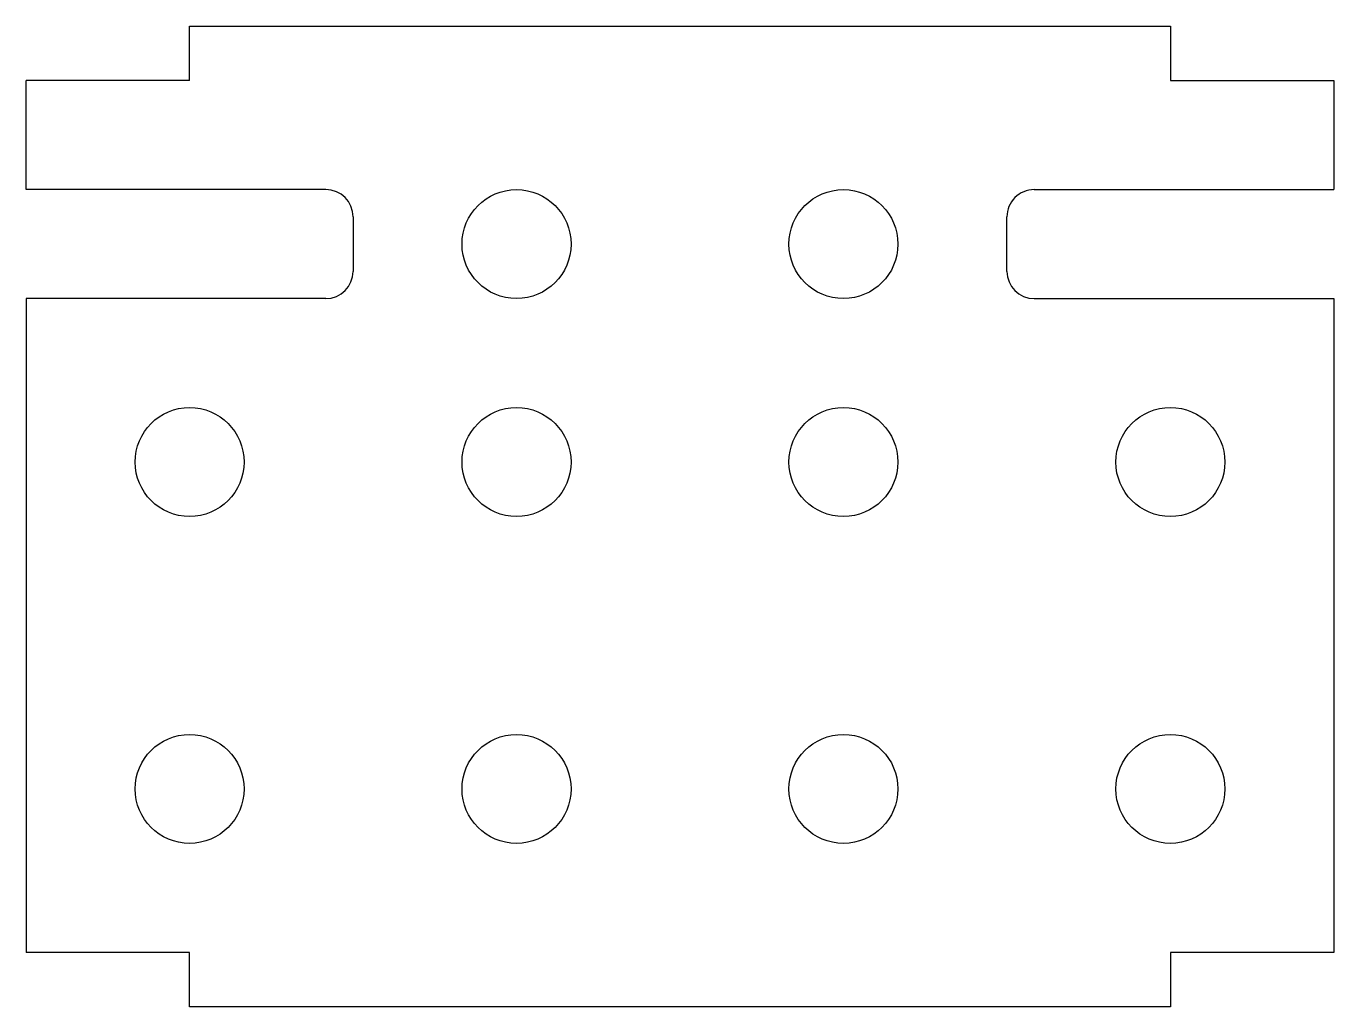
# Model space of a CAD drawing. Header units: millimetres. Extents: x 105.9 to 141.9, y 179.6 to 206.6.
import ezdxf

# ---------------------------------------------------------------- set-up
doc = ezdxf.new("R2010")
doc.units = ezdxf.units.MM
doc.layers.add('Default', color=7, linetype='Continuous')

msp = doc.modelspace()

# ---------------------------------------------------------------- linework, layer by layer
at = {"layer": 'Default', "color": 7, "linetype": 'Continuous'}
for p, q in [((110.375, 206.589), (137.375, 206.589)), ((110.375, 205.089), (110.375, 206.589)), ((137.375, 206.589), (137.375, 205.089)), ((105.875, 202.089), (105.875, 205.089)), ((110.375, 205.089), (105.875, 205.089)), ((137.375, 205.089), (141.875, 205.089)), ((141.875, 205.089), (141.875, 202.089)), ((114.125, 202.089), (105.875, 202.089)), ((114.125, 202.089), (105.875, 202.089)), ((133.625, 202.089), (141.875, 202.089)), ((114.875, 201.339), (114.875, 199.839)), ((114.875, 201.339), (114.875, 199.839)), ((132.875, 199.839), (132.875, 201.339)), ((105.875, 199.089), (105.875, 181.089)), ((114.125, 199.089), (105.875, 199.089)), ((114.125, 199.089), (105.875, 199.089)), ((133.625, 199.089), (141.875, 199.089)), ((141.875, 199.089), (141.875, 181.089)), ((110.375, 181.089), (105.875, 181.089)), ((110.375, 179.589), (110.375, 181.089)), ((137.375, 181.089), (137.375, 179.589)), ((141.875, 181.089), (137.375, 181.089)), ((137.375, 179.589), (110.375, 179.589))]:
    msp.add_line(p, q, dxfattribs=at)
for centre in [(119.375, 200.589), (128.375, 200.589), (110.375, 194.589), (119.375, 194.589), (128.375, 194.589), (137.375, 194.589), (110.375, 185.589), (119.375, 185.589), (128.375, 185.589), (137.375, 185.589)]:
    msp.add_circle(centre, 1.5, dxfattribs=at)
for centre, start, end in [((114.125, 201.339), 0, 90), ((114.125, 201.339), 0, 90), ((133.625, 201.339), 90.0001, 180.0001), ((114.125, 199.839), 270, 0), ((114.125, 199.839), 270, 0), ((133.625, 199.839), 180.0001, 270.0001)]:
    msp.add_arc(centre, 0.75, start, end, dxfattribs=at)

doc.saveas('drawing.dxf')
